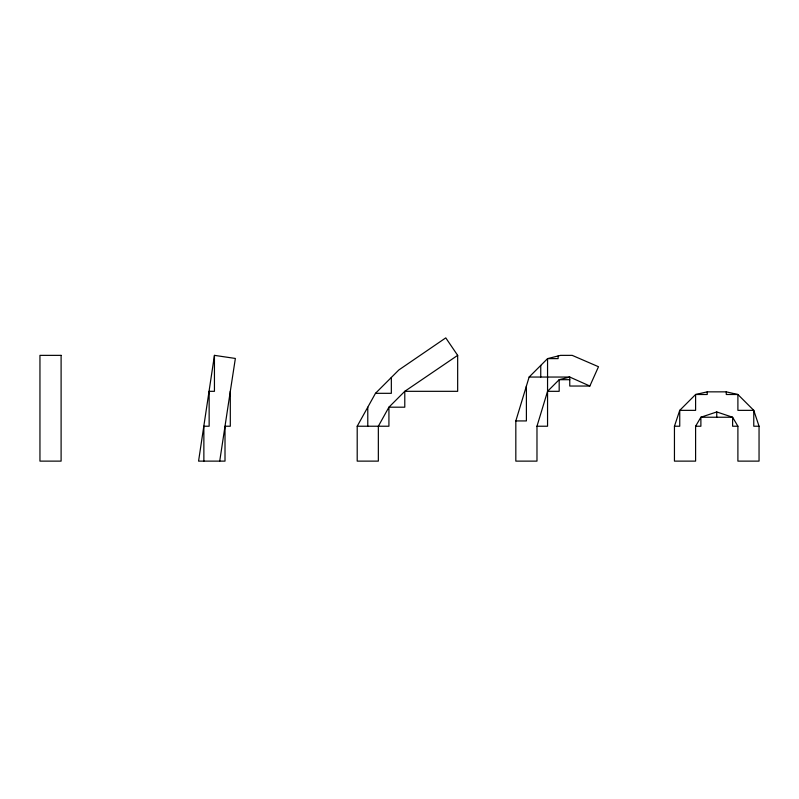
<?xml version="1.0" encoding="UTF-8"?>
<svg xmlns="http://www.w3.org/2000/svg" width="799" height="799" viewBox="0 0 799 799"><rect width="100%" height="100%" fill="white"/><g stroke="black" fill="none" stroke-linecap="round" stroke-linejoin="round"><path stroke-width="1.2" d="M214.442 355.365L198.571 461.123L225.008 461.123L225.008 426.227L230.302 426.227L230.302 391.32L235.365 358.451L214.442 355.365L214.442 391.32L209.148 391.32L209.148 426.227L203.865 426.227L203.865 461.123M219.725 461.123L230.302 391.32M589.852 386.037L569.757 377.048L559.18 379.695L547.555 391.32L536.978 426.227L536.978 461.123L515.824 461.123L515.824 420.933L529.128 377.048L547.555 358.621L560.558 355.365L572.194 355.365L598.491 366.731L589.852 386.037L569.757 386.037L569.757 377.048L529.128 377.048M674.446 426.227L679.739 410.356L695.599 394.496L707.235 391.85L726.271 391.85L737.896 394.496L753.767 410.356L759.05 426.227L759.05 461.123L737.896 461.123L737.896 426.227L732.613 417.238L716.753 411.944L700.883 417.238L695.599 426.227L695.599 461.123L674.446 461.123L674.446 426.227L679.739 426.227L679.739 410.356L695.599 410.356L695.599 394.496L707.235 394.496L707.235 391.85M357.203 426.227L375.48 393.318L398.821 369.977L445.772 337.877L457.667 355.365L457.667 391.32L404.783 391.32L388.923 407.19L378.346 426.227L378.346 461.123L357.203 461.123L357.203 426.227L388.923 426.227L388.923 407.19L404.783 407.19L404.783 391.32L457.667 355.365M569.757 379.695L559.18 379.695L559.18 391.32L547.555 391.32M375.48 393.318L391.34 393.318L391.34 377.458M515.824 420.933L526.401 420.933L526.401 386.037M536.978 426.227L547.555 426.227L547.555 358.621L558.121 358.621L558.121 355.974M695.599 426.227L700.883 426.227L700.883 417.238L732.613 417.238L732.613 426.227L737.896 426.227M759.05 426.227L753.767 426.227L753.767 410.356L737.896 410.356L737.896 394.496L726.271 394.496L726.271 391.85M716.753 411.944L716.753 417.238M540.753 365.413L540.753 377.048M367.78 407.19L367.78 426.227M61.104 355.365L39.95 355.365L39.95 461.123L61.104 461.123L61.104 355.365"/></g></svg>
